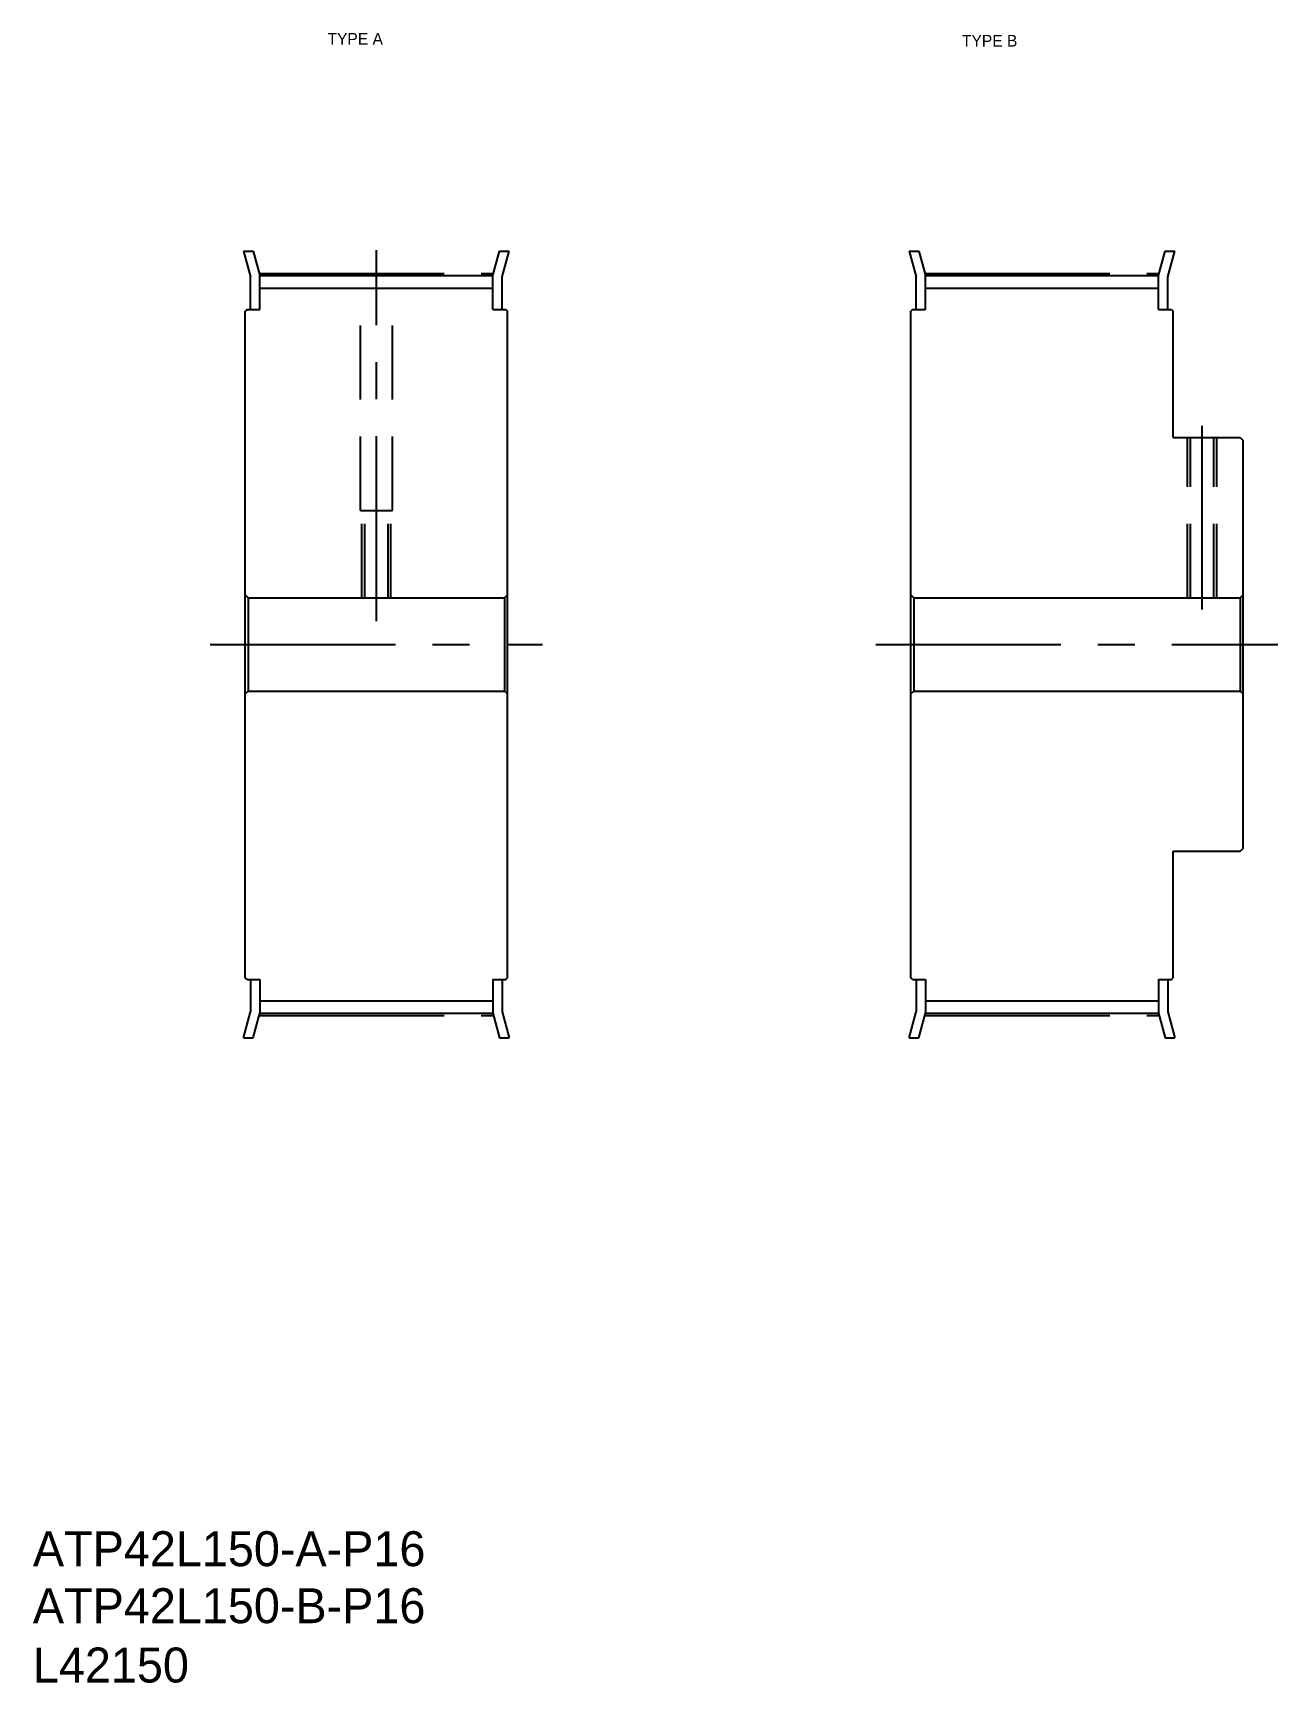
# Model space of a CAD drawing. Extents: x -286 to -72, y -61 to 222.
import ezdxf

# ---------------------------------------------------------------- set-up
doc = ezdxf.new("R2010")
doc.units = 0
doc.linetypes.add('CENTER', pattern=[50.8, 31.75, -6.35, 6.35, -6.35])
doc.linetypes.add('DASHED', pattern=[19.05, 12.7, -6.35])
doc.layers.get('0').update_dxf_attribs({"linetype": 'CONTINUOUS'})
doc.layers.add('CENTER', color=1, linetype='CENTER')

msp = doc.modelspace()

# ---------------------------------------------------------------- linework, layer by layer
for p, q in [((-249.84, 184.83), (-248.65, 180.41)), ((-249.84, 184.83), (-248.18, 184.83)), ((-248.18, 184.83), (-247.05, 180.62)), ((-207.05, 180.62), (-205.93, 184.83)), ((-205.93, 184.83), (-204.27, 184.83)), ((-205.45, 180.41), (-204.27, 184.83)), ((-135.63, 184.83), (-133.98, 184.83)), ((-135.63, 184.83), (-134.45, 180.41)), ((-133.98, 184.83), (-132.85, 180.62)), ((-92.85, 180.62), (-91.72, 184.83)), ((-91.72, 184.83), (-90.07, 184.83)), ((-91.25, 180.41), (-90.07, 184.83)), ((-248.65, 174.83), (-248.65, 180.41)), ((-247.05, 180.62), (-207.05, 180.62)), ((-247.05, 174.83), (-247.05, 180.62)), ((-247.05, 178.49), (-207.05, 178.49)), ((-207.05, 174.83), (-207.05, 180.62)), ((-205.45, 174.83), (-205.45, 180.41)), ((-134.45, 174.83), (-134.45, 180.41)), ((-132.85, 180.62), (-92.85, 180.62)), ((-132.85, 174.83), (-132.85, 180.62)), ((-132.85, 178.49), (-92.85, 178.49)), ((-92.85, 174.83), (-92.85, 180.62)), ((-91.25, 174.83), (-91.25, 180.41)), ((-249.25, 174.83), (-249.55, 174.53)), ((-249.55, 60.13), (-249.55, 174.53)), ((-249.25, 174.83), (-247.05, 174.83)), ((-207.05, 174.83), (-204.85, 174.83)), ((-204.85, 174.83), (-204.55, 174.53)), ((-204.55, 60.13), (-204.55, 174.53)), ((-135.05, 174.83), (-135.35, 174.53)), ((-135.35, 60.13), (-135.35, 174.53)), ((-135.05, 174.83), (-132.85, 174.83)), ((-92.85, 174.83), (-90.65, 174.83)), ((-90.65, 174.83), (-90.35, 174.53)), ((-90.35, 152.83), (-90.35, 174.53)), ((-90.35, 152.83), (-78.85, 152.83)), ((-78.85, 152.83), (-78.35, 152.33)), ((-78.35, 82.33), (-78.35, 152.33)), ((-135.35, 92.63), (-135.35, 142.03)), ((-249.55, 125.83), (-249.05, 125.33)), ((-249.05, 125.33), (-205.05, 125.33)), ((-249.05, 125.33), (-249.05, 109.33)), ((-204.55, 125.83), (-205.05, 125.33)), ((-205.05, 125.33), (-205.05, 109.33)), ((-135.35, 125.83), (-134.85, 125.33)), ((-134.85, 125.33), (-78.85, 125.33)), ((-134.85, 125.33), (-134.85, 109.33)), ((-78.85, 125.33), (-78.35, 125.83)), ((-78.85, 125.33), (-78.85, 109.33)), ((-249.55, 108.83), (-249.05, 109.33)), ((-249.05, 109.33), (-205.05, 109.33)), ((-204.55, 108.83), (-205.05, 109.33)), ((-135.35, 108.83), (-134.85, 109.33)), ((-134.85, 109.33), (-78.85, 109.33)), ((-78.85, 109.33), (-78.35, 108.83)), ((-78.85, 81.83), (-78.35, 82.33)), ((-90.35, 60.13), (-90.35, 81.83)), ((-90.35, 81.83), (-78.85, 81.83)), ((-249.25, 59.83), (-249.55, 60.13)), ((-249.25, 59.83), (-247.05, 59.83)), ((-248.65, 59.83), (-248.65, 54.26)), ((-247.05, 59.83), (-247.05, 54.04)), ((-207.05, 59.83), (-204.85, 59.83)), ((-207.05, 59.83), (-207.05, 54.04)), ((-205.45, 59.83), (-205.45, 54.26)), ((-204.85, 59.83), (-204.55, 60.13)), ((-135.05, 59.83), (-135.35, 60.13)), ((-135.05, 59.83), (-132.85, 59.83)), ((-134.45, 59.83), (-134.45, 54.26)), ((-132.85, 59.83), (-132.85, 54.04)), ((-92.85, 59.83), (-92.85, 54.04)), ((-92.85, 59.83), (-90.65, 59.83)), ((-91.25, 59.83), (-91.25, 54.26)), ((-90.65, 59.83), (-90.35, 60.13)), ((-249.84, 49.83), (-248.65, 54.26)), ((-248.18, 49.83), (-247.05, 54.04)), ((-247.05, 56.17), (-207.05, 56.17)), ((-247.05, 54.04), (-207.05, 54.04)), ((-207.05, 54.04), (-205.93, 49.83)), ((-205.45, 54.26), (-204.27, 49.83)), ((-135.63, 49.83), (-134.45, 54.26)), ((-133.98, 49.83), (-132.85, 54.04)), ((-132.85, 56.17), (-92.85, 56.17)), ((-132.85, 54.04), (-92.85, 54.04)), ((-92.85, 54.04), (-91.72, 49.83)), ((-91.25, 54.26), (-90.07, 49.83)), ((-249.84, 49.83), (-248.18, 49.83)), ((-205.93, 49.83), (-204.27, 49.83)), ((-135.63, 49.83), (-133.98, 49.83)), ((-91.72, 49.83), (-90.07, 49.83))]:
    msp.add_line(p, q)
at = {"color": 3, "linetype": 'DASHED'}
for p, q in [((-229.8, 140.33), (-229.8, 178.49)), ((-224.3, 140.33), (-224.3, 178.49)), ((-87.85, 125.33), (-87.85, 152.83)), ((-87.35, 125.33), (-87.35, 152.83)), ((-83.35, 125.33), (-83.35, 152.83)), ((-82.85, 125.33), (-82.85, 152.83)), ((-229.8, 140.33), (-224.3, 140.33)), ((-229.55, 125.33), (-229.55, 140.33)), ((-229.05, 125.33), (-229.05, 140.33)), ((-225.05, 125.33), (-225.05, 140.33)), ((-224.55, 125.33), (-224.55, 140.33))]:
    msp.add_line(p, q, dxfattribs=at)
at = {"layer": 'CENTER', "color": 1, "linetype": 'CENTER'}
for p, q in [((-227.05, 121.33), (-227.05, 185)), ((-247.15, 181), (-206.95, 181)), ((-132.95, 181), (-92.75, 181)), ((-85.35, 123.33), (-85.35, 154.83)), ((-255.55, 117.33), (-198.55, 117.33)), ((-141.35, 117.33), (-72.35, 117.33)), ((-247.15, 53.66), (-206.95, 53.66)), ((-132.95, 53.66), (-92.75, 53.66))]:
    msp.add_line(p, q, dxfattribs=at)

# ---------------------------------------------------------------- texts
for s, p in [('TYPE A', (-235.44, 220.26)), ('TYPE B', (-126.58, 219.94))]:
    msp.add_text(s, height=2).set_placement(p)
at = {"color": 7, "linetype": 'CONTINUOUS'}
for s, p in [('ATP42L150-A-P16', (-285.99, -40.85)), ('ATP42L150-B-P16', (-285.99, -50.63)), ('L42150', (-285.99, -60.81))]:
    msp.add_text(s, height=6, dxfattribs=at).set_placement(p)

doc.saveas('drawing.dxf')
